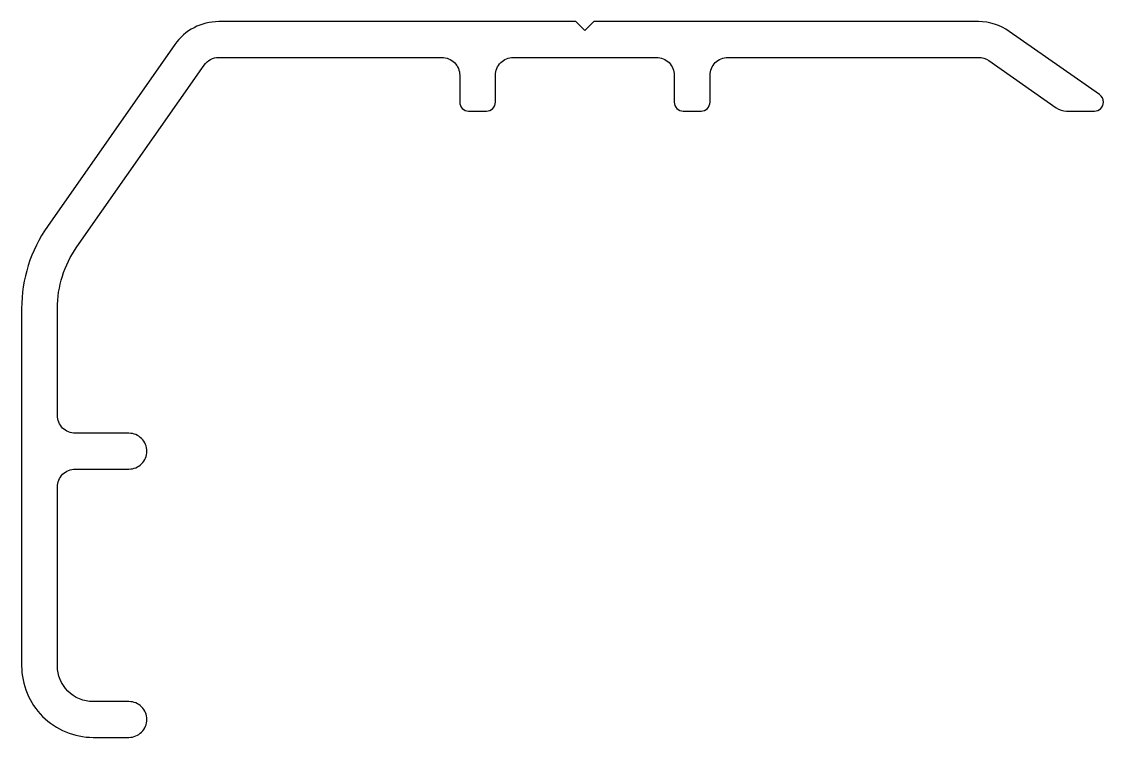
# Model space of a CAD drawing. Extents: x 1218 to 1278.5, y -32.9 to 7.1.
import ezdxf

# ---------------------------------------------------------------- set-up
doc = ezdxf.new("R2010")
doc.units = 0
doc.header["$LTSCALE"] = 15
doc.layers.get('0').update_dxf_attribs({"linetype": 'CONTINUOUS'})

msp = doc.modelspace()

# ---------------------------------------------------------------- linework, layer by layer
msp.add_lwpolyline([(1228.168, 4.704, -0.244698), (1228.987, 5.131), (1241.462, 5.131, -0.414214), (1242.462, 4.131), (1242.462, 2.631, 0.414214), (1242.962, 2.131), (1243.962, 2.131, 0.414214), (1244.462, 2.631), (1244.462, 4.131, -0.414214), (1245.462, 5.131), (1253.462, 5.131, -0.414214), (1254.462, 4.131), (1254.462, 2.631, 0.414214), (1254.962, 2.131), (1255.962, 2.131, 0.414214), (1256.462, 2.631), (1256.462, 4.131, -0.414214), (1257.462, 5.131), (1271.48, 5.131, -0.153915), (1272.053, 4.95), (1275.821, 2.312, 0.153915), (1276.395, 2.131), (1277.962, 2.131, 0.414214), (1278.462, 2.631, 0.25138), (1278.248, 3.054), (1273.2, 6.588, 0.153915), (1271.48, 7.131), (1249.962, 7.131), (1249.462, 6.631), (1248.962, 7.131), (1228.987, 7.131, 0.244698), (1226.53, 5.851), (1219.408, -4.319, 0.153915), (1217.962, -8.908), (1217.962, -28.885, 0.414214), (1221.962, -32.885), (1223.962, -32.885, 0.414214), (1224.962, -31.885, 0.414214), (1223.962, -30.885), (1221.962, -30.885, -0.414214), (1219.962, -28.885), (1219.962, -18.885, -0.414214), (1220.962, -17.885), (1223.962, -17.885, 0.414214), (1224.962, -16.885, 0.414214), (1223.962, -15.885), (1220.962, -15.885, -0.414214), (1219.962, -14.885), (1219.962, -8.908, -0.153915), (1221.047, -5.466)], format="xyb", close=True)

doc.saveas('drawing.dxf')
